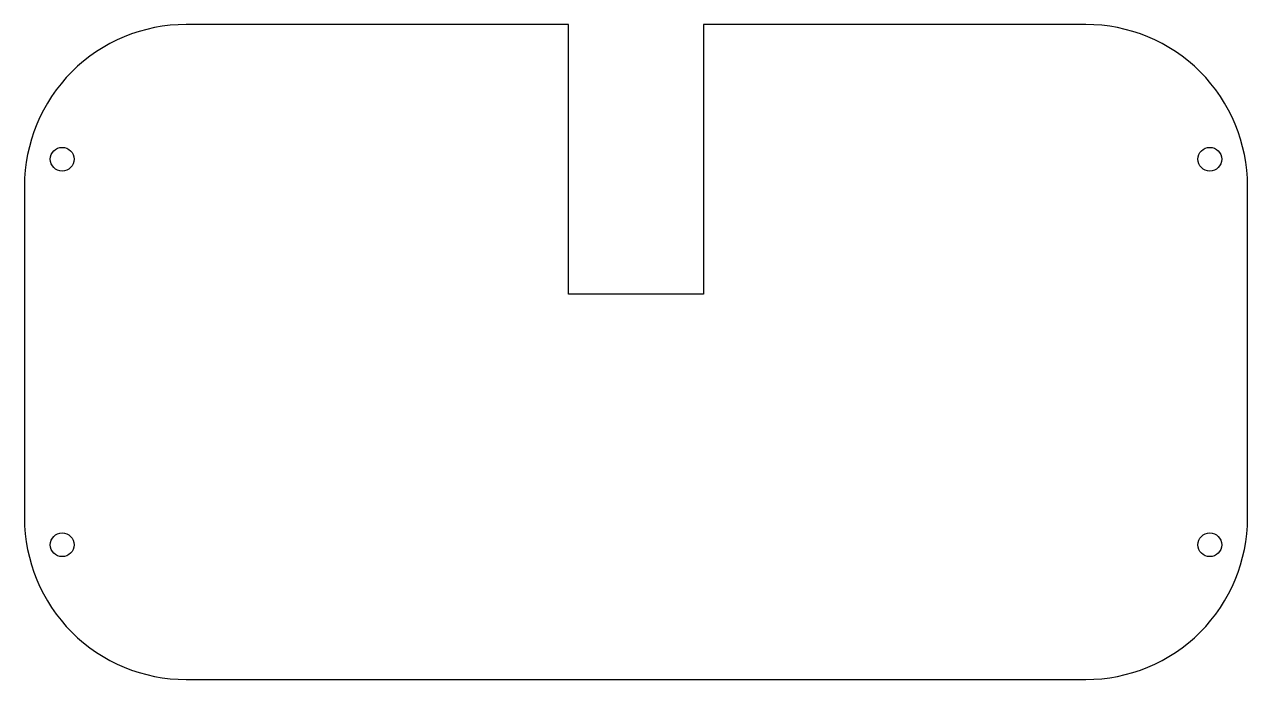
# Model space of a CAD drawing. Header units: millimetres. Extents: x -93 to 21, y -20 to 41.
import ezdxf

# ---------------------------------------------------------------- set-up
doc = ezdxf.new("R2010")
doc.units = ezdxf.units.MM
doc.layers.get('0').update_dxf_attribs({"linetype": 'CONTINUOUS'})

msp = doc.modelspace()

# ---------------------------------------------------------------- linework, layer by layer
msp.add_lwpolyline([(-92.75, 26.25), (-92.75, -4.5, 0.414214), (-77.75, -19.5), (5.75, -19.5, 0.414214), (20.75, -4.5), (20.75, 26.25, 0.414214), (5.75, 41.25), (-29.75, 41.25), (-29.75, 16.25), (-42.25, 16.25), (-42.25, 41.25), (-77.75, 41.25, 0.414214)], format="xyb", close=True)
for centre in [(-89.25, 28.75), (17.25, 28.75), (-89.25, -7), (17.25, -7)]:
    msp.add_circle(centre, 1.1)

doc.saveas('drawing.dxf')
